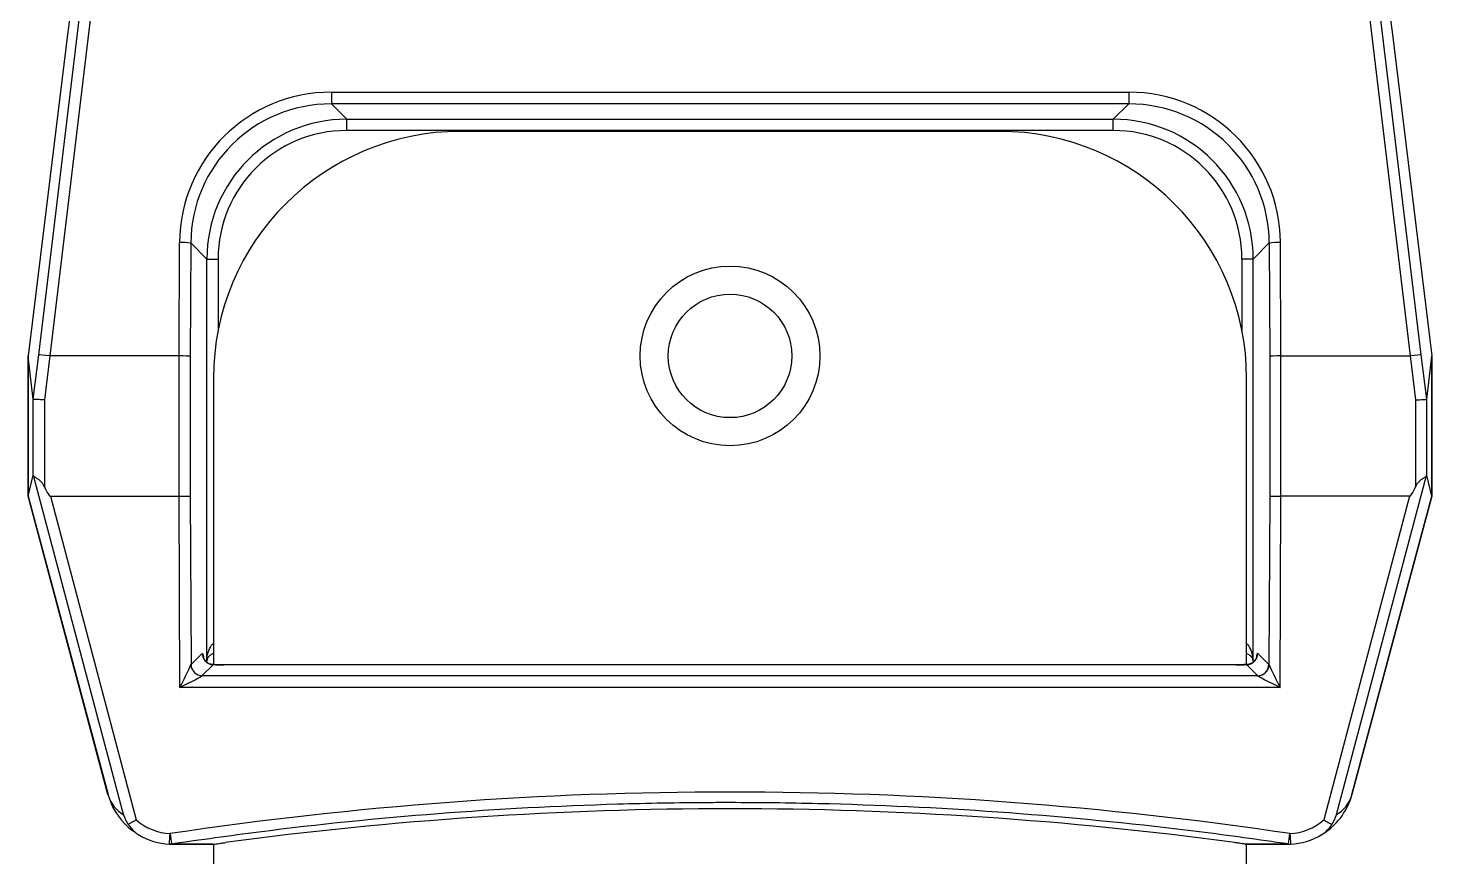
# Model space of a CAD drawing. Extents: x 12.3 to 108.7, y 1.1 to 80.4.
# Drawn here: x 47.12 to 48.37, y 36.203 to 36.941 of the extents above; entities that cross this region are included whole.
import ezdxf

# ---------------------------------------------------------------- set-up
doc = ezdxf.new("R2010")
doc.units = 0
doc.header["$MEASUREMENT"] = 0
doc.layers.add('OBJECT', color=7, linetype='CONTINUOUS')

msp = doc.modelspace()

# ---------------------------------------------------------------- linework, layer by layer
at = {"layer": 'OBJECT'}
for p, q in [((47.1296, 36.6503), (47.1786, 37.0589)), ((47.1885, 37.0582), (47.1395, 36.6494)), ((48.3016, 37.0582), (48.3507, 36.6494)), ((48.3606, 36.6503), (48.3115, 37.0589)), ((47.1555, 36.938), (47.1201, 36.6494)), ((48.3346, 36.938), (48.3701, 36.6494)), ((47.3901, 36.8844), (48.1001, 36.8844)), ((47.3901, 36.8844), (47.3901, 36.8739)), ((48.1001, 36.8844), (48.1001, 36.8739)), ((48.1001, 36.8739), (47.3901, 36.8739)), ((47.3901, 36.8739), (47.4038, 36.8602)), ((48.1001, 36.8739), (48.0863, 36.8602)), ((47.4038, 36.8602), (48.0863, 36.8602)), ((47.4038, 36.8502), (47.4038, 36.8602)), ((48.0863, 36.8502), (47.4038, 36.8502)), ((48.0863, 36.8502), (48.0863, 36.8602)), ((47.9851, 36.8494), (47.5051, 36.8494)), ((47.2545, 36.6494), (47.255, 36.7505)), ((48.2356, 36.6494), (48.2352, 36.7505)), ((47.2649, 36.75), (47.2645, 36.6491)), ((47.2793, 36.7356), (47.2649, 36.75)), ((48.2109, 36.7356), (48.2252, 36.75)), ((48.2252, 36.75), (48.2257, 36.6491)), ((47.2793, 36.38), (47.2793, 36.7356)), ((47.2793, 36.7356), (47.2892, 36.7356)), ((47.2892, 36.7356), (47.2892, 36.672)), ((48.2109, 36.7356), (48.2009, 36.7356)), ((48.2009, 36.7356), (48.2009, 36.672)), ((48.2109, 36.38), (48.2109, 36.7356)), ((47.1247, 36.6108), (47.1296, 36.6503)), ((48.3654, 36.6108), (48.3606, 36.6503)), ((47.1201, 36.5244), (47.1201, 36.6494)), ((47.1201, 36.6494), (47.1201, 36.6494)), ((47.1247, 36.6108), (47.1201, 36.649)), ((47.1201, 36.649), (47.1201, 36.5245)), ((47.1395, 36.6494), (47.1347, 36.6102)), ((47.2545, 36.6494), (47.1395, 36.6494)), ((47.2545, 36.6494), (47.2545, 36.6494)), ((47.2545, 36.5244), (47.2545, 36.6494)), ((47.2645, 36.6491), (47.2645, 36.5246)), ((48.2257, 36.6491), (48.2257, 36.5246)), ((48.2356, 36.6494), (48.2356, 36.6494)), ((48.2356, 36.5244), (48.2356, 36.6494)), ((48.2356, 36.6494), (48.3506, 36.6494)), ((48.3506, 36.6494), (48.3554, 36.6102)), ((48.3654, 36.6108), (48.37, 36.649)), ((48.37, 36.649), (48.37, 36.5245)), ((48.3701, 36.6494), (48.3701, 36.6494)), ((48.3701, 36.5244), (48.3701, 36.6494)), ((47.2851, 36.6294), (47.2851, 36.3745)), ((48.2051, 36.3745), (48.2051, 36.6294)), ((47.1247, 36.5432), (47.1247, 36.6108)), ((47.1347, 36.6102), (47.1347, 36.5326)), ((48.3554, 36.6102), (48.3554, 36.5326)), ((48.3654, 36.5432), (48.3654, 36.6108)), ((47.1201, 36.5245), (47.1247, 36.5432)), ((47.2049, 36.2408), (47.1249, 36.543)), ((48.2852, 36.2408), (48.3653, 36.543)), ((48.37, 36.5245), (48.3654, 36.5432)), ((47.1201, 36.5244), (47.1913, 36.2588)), ((47.1201, 36.5244), (47.1201, 36.5244)), ((47.1201, 36.5244), (47.1201, 36.5244)), ((47.1912, 36.2588), (47.1201, 36.5244)), ((47.14, 36.5244), (47.2164, 36.2361)), ((47.14, 36.5244), (47.2545, 36.5244)), ((47.2553, 36.3541), (47.2545, 36.5244)), ((47.2545, 36.5244), (47.2545, 36.5244)), ((47.2645, 36.5246), (47.2652, 36.3744)), ((48.2257, 36.5246), (48.225, 36.3744)), ((48.2348, 36.3541), (48.2356, 36.5244)), ((48.2356, 36.5244), (48.2356, 36.5244)), ((48.3502, 36.5244), (48.2356, 36.5244)), ((48.3502, 36.5244), (48.2738, 36.2361)), ((48.2989, 36.2588), (48.3701, 36.5244)), ((48.3701, 36.5244), (48.2989, 36.2588)), ((48.3701, 36.5244), (48.3701, 36.5244)), ((48.3701, 36.5244), (48.3701, 36.5244)), ((47.2653, 36.3745), (47.2751, 36.3844)), ((47.2795, 36.3794), (47.2792, 36.3785)), ((47.2792, 36.3785), (47.2797, 36.379)), ((47.2797, 36.379), (47.2795, 36.3794)), ((48.2105, 36.379), (48.2107, 36.3794)), ((48.2109, 36.3785), (48.2105, 36.379)), ((48.2107, 36.3794), (48.2109, 36.3785)), ((48.2249, 36.3745), (48.215, 36.3844)), ((47.2851, 36.3744), (47.2752, 36.3646)), ((47.2752, 36.3646), (48.2149, 36.3646)), ((48.1958, 36.3743), (47.2943, 36.3743)), ((48.1958, 36.3743), (47.2943, 36.3743)), ((47.2943, 36.3743), (47.2943, 36.3743)), ((48.1958, 36.3743), (48.1958, 36.3743)), ((48.2051, 36.3744), (48.2149, 36.3646)), ((48.2348, 36.3541), (47.2553, 36.3541)), ((47.2492, 36.2144), (47.2459, 36.2145)), ((47.2479, 36.2146), (47.2506, 36.2145)), ((47.285, 36.2144), (47.2492, 36.2144)), ((47.2851, 36.2144), (47.2851, 36.1788)), ((47.2864, 36.2145), (47.2866, 36.2145)), ((48.2038, 36.2145), (48.2036, 36.2145)), ((48.2051, 36.2144), (48.241, 36.2144)), ((48.2051, 36.1783), (48.2051, 36.2144)), ((48.2422, 36.2146), (48.2395, 36.2145)), ((48.241, 36.2144), (48.2442, 36.2145))]:
    msp.add_line(p, q, dxfattribs=at)
at = {"layer": 'OBJECT', "flags": 128}
for points in [[(47.1347, 36.6102), (47.1328, 36.6103), (47.131, 36.6104), (47.1293, 36.6105), (47.1278, 36.6106), (47.1266, 36.6107), (47.1256, 36.6107), (47.125, 36.6108), (47.1247, 36.6108)], [(48.3554, 36.6102), (48.3573, 36.6103), (48.3591, 36.6104), (48.3608, 36.6105), (48.3623, 36.6106), (48.3636, 36.6107), (48.3645, 36.6107), (48.3651, 36.6108), (48.3654, 36.6108)], [(47.285, 36.2144), (47.2852, 36.2144), (47.2854, 36.2144)]]:
    msp.add_lwpolyline(points, dxfattribs=at)
at = {"layer": 'OBJECT'}
for radius in [0.08, 0.055]:
    msp.add_circle((47.7451, 36.6494), radius, dxfattribs=at)
for centre, radius, start, end in [((47.5051, 36.6294), 0.22, 90, 180), ((47.9851, 36.6294), 0.22, 0, 90), ((47.2569, 36.6927), 0.0578, 82.0209, 91.9214), ((48.2332, 36.6927), 0.0578, 88.0786, 97.9791), ((47.2852, 36.3845), 0.0101, 180.5065, 269.4943), ((48.205, 36.3845), 0.0101, 270.5057, 359.4935), ((47.2753, 36.3746), 0.0101, 180.998, 269.3584), ((47.2753, 36.3746), 0.0101, 180.5075, 269.4917), ((48.2148, 36.3746), 0.0101, 270.5083, 359.4925), ((48.2149, 36.3746), 0.0101, 270.6416, 359.002), ((47.2492, 36.2744), 0.06, 195, 198.0174), ((47.1938, 36.249), 0.0102, 104.6324, 104.8651), ((47.2202, 36.2666), 0.03, 195, 198.0174), ((47.2202, 36.2666), 0.03, 198.0174, 239.3085), ((47.2064, 36.2604), 0.015, 191.9848, 198.0186), ((47.2492, 36.2744), 0.06, 198.0174, 233.4162), ((48.241, 36.2744), 0.06, 302.7683, 341.9826), ((48.2699, 36.2666), 0.03, 300.6915, 341.9826), ((48.241, 36.2744), 0.06, 341.9826, 345), ((48.2838, 36.2604), 0.015, 341.9814, 348.0152), ((48.2699, 36.2666), 0.03, 341.9826, 345), ((48.2963, 36.249), 0.0102, 75.1349, 75.3676), ((47.7451, 32.8744), 3.3716, 82.3396, 97.6604), ((47.2492, 36.2738), 0.05, 228.9848, 266.9049), ((48.241, 36.2738), 0.05, 273.0951, 311.0152), ((47.2492, 36.2744), 0.06, 239.3657, 266.9049), ((46.4562, 36.2643), 0.7913, 356.3852, 357.0701), ((47.2464, 36.2238), 0.0094, 266.9276, 279.2204), ((47.5704, 36.2701), 0.3272, 188.1212, 189.7764), ((47.2492, 36.2233), 0.0089, 270.0095, 279.4622), ((47.285, 36.2231), 0.00873, 270.0036, 278.9584), ((47.285, 36.2244), 0.01, 276.6949, 279.0086), ((48.2051, 36.2244), 0.01, 260.9914, 270), ((48.2051, 36.2231), 0.00873, 261.0416, 269.9964), ((48.241, 36.2233), 0.0089, 260.5375, 269.9909), ((47.9195, 36.2702), 0.3274, 350.2243, 351.8781), ((48.2437, 36.2238), 0.0094, 260.7796, 273.0724), ((49.0339, 36.2643), 0.7913, 182.9299, 183.6148), ((48.241, 36.2744), 0.06, 273.0951, 300.6343)]:
    msp.add_arc(centre, radius, start, end, dxfattribs=at)
for centre, major_axis, ratio, start_param, end_param in [((47.3905, 36.7495), (0.1299, -0.0387), 0.994537, 1.861849, 3.425049), ((48.0997, 36.7495), (0.1299, 0.0387), 0.994537, 5.999728, 7.562929), ((47.3905, 36.749), (0.1188, -0.0407), 0.993756, 1.902233, 3.465433), ((48.0997, 36.749), (0.1188, 0.0407), 0.993756, 5.959345, 7.522545), ((47.4047, 36.7348), (0.089, -0.089), 0.993631, 2.359993, 3.923193), ((47.4047, 36.7348), (-0.0819, 0.0819), 0.992433, 5.501585, 7.064785), ((48.0855, 36.7348), (0.089, 0.089), 0.993631, 5.501585, 7.064785), ((48.0855, 36.7348), (0.0819, 0.0819), 0.992433, 5.501585, 7.064785), ((47.1395, 36.6491), (0.00993, -0.00121), 0.026195, 1.577115, 3.089197), ((48.3506, 36.6491), (0.00993, 0.00121), 0.026195, 0.052396, 1.564478), ((47.2401, 37.6274), (0.1198, 0.9787), 0.00637, 3.102711, 3.1158), ((47.1628, 36.8388), (0.0233, 0.1894), 0.052407, 3.141691, 3.148045), ((47.2545, 36.6491), (0.01, -0.00002), 0.026383, 0.087327, 1.570857), ((48.2356, 36.6491), (0.01, 0.00002), 0.026383, 1.570735, 3.054265), ((48.3274, 36.8388), (-0.0233, 0.1894), 0.052407, 3.13514, 3.141494), ((48.2501, 37.6274), (-0.1198, 0.9787), 0.00637, 3.167385, 3.180474), ((47.1347, 36.6924), (0.01, 0.0816), 0.00637, 3.1158, 3.14198), ((48.3554, 36.6924), (-0.01, 0.0816), 0.00637, 3.141205, 3.167385), ((47.1347, 36.5058), (-0.01, 0.0374), 0.013598, 6.167251, 6.307852), ((48.3554, 36.5058), (0.01, 0.0374), 0.013598, 6.258519, 6.39912), ((47.0912, 36.7089), (0.0489, -0.1845), 0.05238, 5.968636, 6.269306), ((48.3989, 36.7089), (-0.0489, -0.1845), 0.05238, 0.013879, 0.314549), ((47.2401, 36.0762), (-0.1198, 0.4485), 0.013598, 0.024667, 0.031184), ((47.2545, 36.5246), (0.01, 0.00002), 0.027111, 4.712325, 6.195854), ((48.2356, 36.5246), (0.01, -0.00002), 0.027111, 3.228923, 4.712453), ((48.2501, 36.0762), (0.1198, 0.4485), 0.013598, 6.252001, 6.258519), ((47.2848, 36.3782), (0.004, 0.0117), 0.411517, 1.643899, 1.84755), ((48.2054, 36.3782), (-0.004, 0.0117), 0.411517, 4.437237, 4.639287), ((47.2553, 36.3546), (0.0099, 0.0199), 0.010836, 4.690585, 6.174243), ((47.2553, 36.3546), (0.0199, 0.01), 0.021745, 4.701475, 6.185133), ((47.2654, 36.3546), (0, 0.02), 0.087489, 0.087266, 0.141347), ((47.2754, 36.3546), (0, 0.01), 0.174977, 0.087266, 0.141347), ((47.2943, 36.3764), (0.025, 0), 0.087489, 4.334455, 4.712389), ((48.1958, 36.3764), (0.025, 0), 0.087489, 4.712389, 5.090323), ((48.2148, 36.3546), (0, 0.01), 0.174977, 6.141839, 6.195919), ((48.2348, 36.3546), (0.0199, -0.01), 0.021745, 3.239645, 4.723303), ((48.2247, 36.3546), (0, 0.02), 0.087489, 6.141839, 6.195919), ((48.2348, 36.3546), (-0.0099, 0.0199), 0.010836, 0.108942, 1.592601), ((47.7451, 32.8834), (0, 3.3775), 0.999996, 6.135019, 6.431351)]:
    msp.add_ellipse(centre, major_axis=major_axis, ratio=ratio, start_param=start_param, end_param=end_param, dxfattribs=at)
for points, knots in [([(47.2427, 37.6445), (47.242, 37.6388), (47.2385, 37.6103), (47.2237, 37.4909), (47.1953, 37.2612), (47.1698, 37.0541), (47.1555, 36.938)], [0, 0, 0, 0, 0.024148, 0.120739, 0.507104, 1, 1, 1, 1]), ([(48.2474, 37.6445), (48.2481, 37.6388), (48.2516, 37.6103), (48.2664, 37.4909), (48.2948, 37.2612), (48.3203, 37.0541), (48.3346, 36.938)], [0, 0, 0, 0, 0.024148, 0.120739, 0.507104, 1, 1, 1, 1]), ([(47.1347, 36.5326), (47.1339, 36.5342), (47.1326, 36.5367), (47.1295, 36.5393), (47.127, 36.5408), (47.1254, 36.5419), (47.125, 36.5427), (47.1249, 36.543)], [0, 0, 0, 0, 0.2815, 0.477147, 0.67246, 0.878461, 1, 1, 1, 1]), ([(48.3554, 36.5326), (48.3562, 36.5342), (48.3576, 36.5367), (48.3606, 36.5393), (48.3631, 36.5408), (48.3647, 36.5419), (48.3651, 36.5427), (48.3653, 36.543)], [0, 0, 0, 0, 0.2815, 0.477148, 0.672459, 0.878461, 1, 1, 1, 1]), ([(47.2793, 36.38), (47.2795, 36.3813), (47.2799, 36.3846), (47.2816, 36.3889), (47.2835, 36.392), (47.2846, 36.3928), (47.2851, 36.3932)], [0, 0, 0, 0, 0.302682, 0.734361, 0.898342, 1, 1, 1, 1]), ([(48.2109, 36.38), (48.2107, 36.3813), (48.2102, 36.3846), (48.2086, 36.3889), (48.2066, 36.392), (48.2055, 36.3928), (48.2051, 36.3932)], [0, 0, 0, 0, 0.302682, 0.73436, 0.89834, 1, 1, 1, 1]), ([(47.2751, 36.3844), (47.2754, 36.3844), (47.2758, 36.3844), (47.2762, 36.3818), (47.2764, 36.3806)], [0, 0, 0, 0, 0.522642, 1, 1, 1, 1]), ([(47.2847, 36.3746), (47.2841, 36.3746), (47.2824, 36.3746), (47.2801, 36.3758), (47.2781, 36.3774), (47.277, 36.379), (47.2764, 36.3801), (47.2762, 36.3806), (47.2762, 36.3806), (47.2762, 36.3807)], [0, 0, 0, 0, 0.127016, 0.349007, 0.531169, 0.682742, 0.801355, 0.90547, 1, 1, 1, 1]), ([(47.2792, 36.3785), (47.2792, 36.3789), (47.2793, 36.3794), (47.2793, 36.3799), (47.2793, 36.38)], [0, 0, 0, 0, 0.91343, 1, 1, 1, 1]), ([(47.2851, 36.3842), (47.2846, 36.384), (47.283, 36.3835), (47.2809, 36.3818), (47.28, 36.3803), (47.2795, 36.3794)], [0, 0, 0, 0, 0.147885, 0.466597, 1, 1, 1, 1]), ([(48.2139, 36.3806), (48.2139, 36.3806), (48.2139, 36.3806), (48.2137, 36.38), (48.213, 36.3787), (48.2115, 36.3768), (48.2089, 36.3752), (48.2064, 36.3743), (48.205, 36.3745), (48.2048, 36.3746)], [0, 0, 0, 0, 0.086963, 0.202813, 0.323621, 0.496532, 0.716045, 0.955337, 1, 1, 1, 1]), ([(48.2051, 36.3842), (48.2056, 36.384), (48.2071, 36.3835), (48.2092, 36.3818), (48.2101, 36.3803), (48.2107, 36.3794)], [0, 0, 0, 0, 0.147887, 0.466599, 1, 1, 1, 1]), ([(48.2109, 36.3785), (48.2109, 36.3789), (48.2109, 36.3794), (48.2109, 36.3799), (48.2109, 36.38)], [0, 0, 0, 0, 0.91343, 1, 1, 1, 1]), ([(48.215, 36.3844), (48.2148, 36.3844), (48.2143, 36.3843), (48.2139, 36.3818), (48.2138, 36.3806)], [0, 0, 0, 0, 0.52125, 1, 1, 1, 1]), ([(47.2943, 36.3743), (47.2915, 36.3743), (47.288, 36.3743), (47.2853, 36.3745), (47.2848, 36.3745)], [0, 0, 0, 0, 0.835435, 1, 1, 1, 1]), ([(48.2054, 36.3745), (48.2045, 36.3745), (48.2016, 36.3743), (48.1982, 36.3743), (48.1958, 36.3743)], [0, 0, 0, 0, 0.296132, 1, 1, 1, 1]), ([(48.2422, 36.2146), (48.2356, 36.2155), (48.2026, 36.2204), (48.0637, 36.2385), (47.9042, 36.2499), (47.7646, 36.2515), (47.7051, 36.2514), (47.565, 36.2488), (47.4055, 36.2369), (47.2738, 36.2182), (47.2479, 36.2146)], [0, 0, 0, 0, 0.020047, 0.10024, 0.421356, 0.5, 0.520047, 0.60024, 0.921356, 1, 1, 1, 1]), ([(47.2049, 36.2408), (47.2049, 36.2408), (47.2059, 36.2377), (47.2075, 36.2348), (47.2091, 36.2319)], [0, 0, 0, 0, 0.019978, 1, 1, 1, 1]), ([(48.281, 36.2319), (48.2826, 36.2348), (48.2843, 36.2377), (48.2852, 36.2408), (48.2852, 36.2408)], [0, 0, 0, 0, 0.980022, 1, 1, 1, 1]), ([(47.2164, 36.2361), (47.2163, 36.2361), (47.2158, 36.2357), (47.2142, 36.2348), (47.2119, 36.2334), (47.2101, 36.2324), (47.2093, 36.232), (47.2091, 36.2319)], [0, 0, 0, 0, 0.017184, 0.202284, 0.556607, 0.898385, 1, 1, 1, 1]), ([(47.2091, 36.2319), (47.211, 36.2295), (47.2137, 36.226), (47.2174, 36.2235), (47.2185, 36.2228), (47.2186, 36.2227)], [0, 0, 0, 0, 0.696362, 0.978821, 1, 1, 1, 1]), ([(48.2715, 36.2227), (48.2716, 36.2228), (48.2743, 36.2244), (48.2778, 36.2273), (48.2803, 36.2309), (48.281, 36.2319)], [0, 0, 0, 0, 0.021178, 0.717113, 1, 1, 1, 1]), ([(48.2738, 36.2361), (48.2738, 36.2361), (48.2744, 36.2357), (48.2759, 36.2348), (48.2783, 36.2334), (48.2801, 36.2324), (48.2808, 36.232), (48.281, 36.2319)], [0, 0, 0, 0, 0.017184, 0.202285, 0.556608, 0.898387, 1, 1, 1, 1]), ([(47.2506, 36.2145), (47.2529, 36.2145), (47.2645, 36.2145), (47.2766, 36.2145), (47.2864, 36.2145)], [0, 0, 0, 0, 0.194244, 1, 1, 1, 1]), ([(47.2864, 36.2145), (47.2881, 36.2147), (47.2911, 36.2152), (47.2943, 36.2156), (47.2956, 36.2158)], [0, 0, 0, 0, 0.5646707, 1, 1, 1, 1]), ([(48.2038, 36.2145), (48.2021, 36.2147), (48.1991, 36.2152), (48.1959, 36.2156), (48.1945, 36.2158)], [0, 0, 0, 0, 0.5646707, 1, 1, 1, 1]), ([(48.2395, 36.2145), (48.2373, 36.2145), (48.2257, 36.2145), (48.2136, 36.2145), (48.2038, 36.2145)], [0, 0, 0, 0, 0.194244, 1, 1, 1, 1])]:
    msp.add_open_spline(points, degree=3, knots=knots, dxfattribs=at)

doc.saveas('drawing.dxf')
